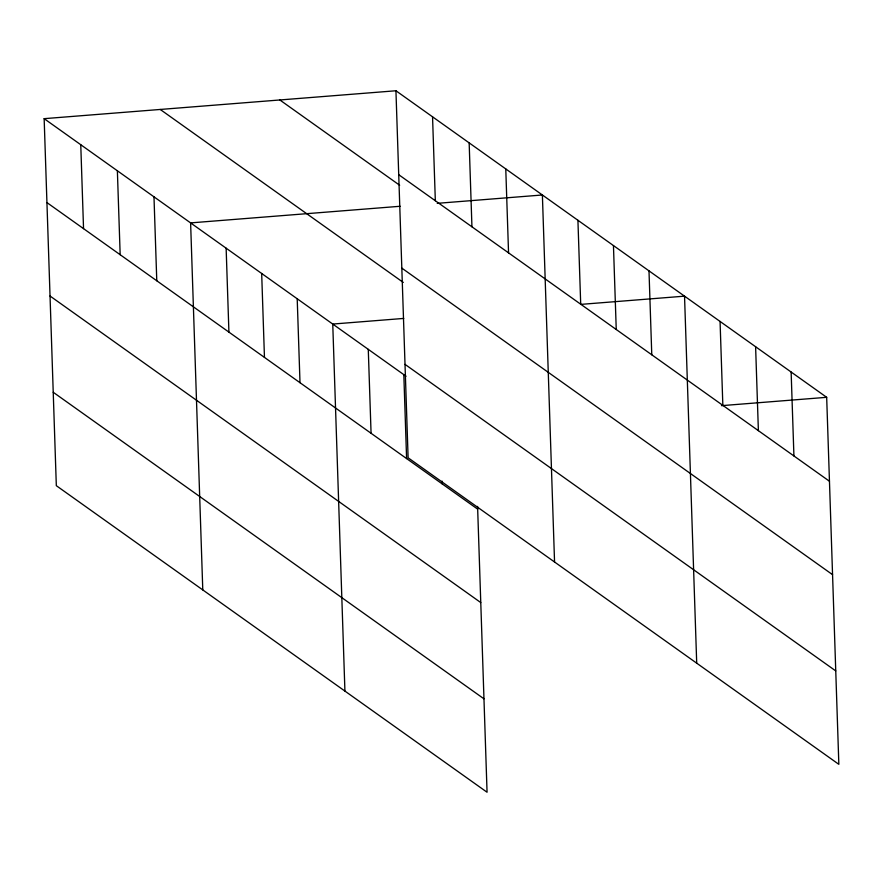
<?xml version="1.0" encoding="UTF-8"?>
<svg xmlns="http://www.w3.org/2000/svg" width="883" height="883" viewBox="0 0 883 883"><rect width="100%" height="100%" fill="white"/><g stroke="black" fill="none" stroke-linecap="round" stroke-linejoin="round"><path stroke-width="1.32" d="M477.582 506.401L487.063 792.239L56.324 485.683L44.15 118.664L395.937 90.761L826.676 397.317L838.85 764.336L408.112 457.78L395.937 90.761M400.176 206.269L190.607 222.891L202.781 589.91M437.228 203.333L542.383 194.988L554.557 562.007M403.763 318.421L332.748 324.061L344.922 691.069M580.738 304.392L684.535 296.158L696.709 663.166M721.51 405.661L826.676 397.317M398.719 174.691L829.457 481.246M279.845 99.967L399.668 185.253M401.82 268.112L832.559 574.667M160.242 109.459L403.299 282.45M405.01 364.359L835.748 670.914M44.15 118.664L406.037 376.224M46.931 202.593L477.67 509.149M50.033 296.015L480.771 602.57M53.223 392.262L483.961 698.817M791.135 372.03L793.927 455.959M755.605 346.732L758.387 430.672M720.064 321.445L722.846 405.374M648.994 270.86L651.775 354.8M613.453 245.573L616.246 329.502M577.923 220.286L580.705 304.216M505.771 168.929L508.553 252.869M469.16 142.88L471.941 226.81M432.549 116.821L435.33 200.75M442.052 481.114L442.14 483.862M403.818 374.635L406.599 458.575M368.277 349.348L371.07 433.277M297.207 298.763L299.999 382.703M261.677 273.476L264.459 357.405M226.136 248.189L228.918 332.118M153.984 196.843L156.777 280.772M117.373 170.783L120.165 254.712M80.761 144.724L83.543 228.653"/></g></svg>
